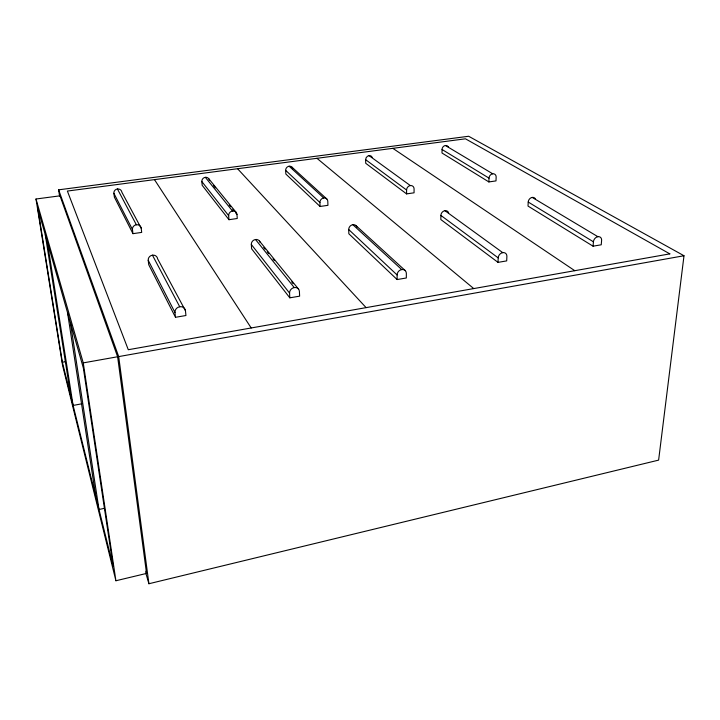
<?xml version="1.0" encoding="UTF-8"?>
<svg xmlns="http://www.w3.org/2000/svg" width="720" height="720" viewBox="0 0 720 720"><rect width="100%" height="100%" fill="white"/><g stroke="black" fill="none" stroke-linecap="round" stroke-linejoin="round"><path stroke-width="1.08" d="M406.584 193.896L406.584 190.017A4.104 3.537 -54 0 1 410.346 185.58A4.104 3.537 -54 0 1 414.081 188.937L414.063 192.807L406.584 193.896L365.715 163.287L365.652 159.696A3.753 3.33 -55.9 0 1 372.267 157.347M448.641 212.859A4.401 3.708 -52.8 0 0 444.258 210.861A4.401 3.708 -52.8 0 0 440.892 215.424L440.829 219.546L498.006 262.368L506.691 260.892L506.889 256.41A4.905 3.96 -51.3 0 0 502.74 252.639L444.951 210.69M448.083 146.61A3.699 3.15 -58.3 0 0 444.402 145.818A3.699 3.15 -58.3 0 0 442.053 149.49L441.999 153.018L488.88 181.935L495.999 180.9L496.152 177.102A4.041 3.339 -56.5 0 0 492.723 173.799L445.428 145.512M488.88 181.935L489.015 178.128A4.041 3.339 -56.5 0 1 492.723 173.799M498.006 262.368L498.195 257.877A4.905 3.96 -51.3 0 1 502.74 252.639M535.392 198.972A4.329 3.483 -55.4 0 0 531.252 197.703A4.329 3.483 -55.4 0 0 528.228 202.041L528.012 206.073L593.055 246.186L601.236 244.791L601.614 240.408A4.806 3.699 -53.9 0 0 597.888 236.691L532.224 197.415M593.055 246.186L593.415 241.794A4.806 3.699 -53.9 0 1 597.888 236.691M59.616 196.479L58.626 189.828L468.666 136.26L684 255.744L658.62 460.125L148.914 583.74L145.773 572.958M115.92 580.752L146.547 573.417L117.621 356.76L59.994 195.831L36 199.008L62.604 365.535L115.92 580.752L83.259 362.889L36 199.008M104.436 508.311L99 509.499L70.416 322.74M81.864 403.794L73.107 405.45L47.286 241.794M83.259 362.889L117.621 356.76M58.626 189.828L118.701 356.598L684 255.744M62.361 362.25L113.139 566.343L83.34 367.956L37.881 208.863L62.361 362.25L65.547 361.683M175.473 317.295L185.94 315.513L185.454 310.707L157.626 258.849A4.779 4.392 -22 0 0 152.433 255.177A4.779 4.392 -22 0 0 148.221 260.298L148.725 264.681L175.473 317.295L174.969 312.48L148.221 260.298M260.091 242.406A4.608 4.185 -38.2 0 0 255.105 239.58A4.608 4.185 -38.2 0 0 251.325 244.485L251.613 248.787L289.818 297.828L299.628 296.154L299.403 291.456A5.157 4.527 -38.5 0 0 294.255 287.568L255.492 239.499M356.895 226.998A4.491 3.942 -47.9 0 0 352.179 224.847A4.491 3.942 -47.9 0 0 348.732 229.554L348.831 233.757L397.116 279.549L406.332 277.983L406.341 273.393A5.013 4.239 -46.8 0 0 401.715 269.568L352.836 224.694M132.957 233.667L141.696 232.398L141.219 228.276L121.887 192.258A4.032 3.834 -12.7 0 0 117.423 188.973A4.032 3.834 -12.7 0 0 113.895 193.32L114.372 197.127L132.957 233.667L132.462 229.545L113.895 193.32M209.466 180.558A3.897 3.69 -37.5 0 0 205.335 177.327A3.897 3.69 -37.5 0 0 201.852 181.575L202.176 185.301L228.969 219.708L237.258 218.502L236.97 214.47L235.557 212.733M320.058 206.469L327.933 205.326L327.798 201.375A4.185 3.753 -48.9 0 0 323.712 197.973A4.185 3.753 -48.9 0 0 319.914 202.509L320.058 206.469L285.858 174.042L285.678 170.379A3.816 3.51 -50.7 0 1 288.81 166.275A3.816 3.51 -50.7 0 1 292.851 168.786M442.053 149.49L489.015 178.128M528.228 202.041L593.415 241.794M392.832 148.338L574.785 270.693M369.072 155.628L410.346 185.58M365.652 159.696L406.584 190.017M440.892 215.424L498.195 257.877M316.944 158.301L473.742 288.576M292.005 167.193L326.817 198.99M356.121 225.747L405.297 270.648M289.125 166.221L323.721 197.973M285.678 170.379L319.914 202.509M348.732 229.554L397.098 274.959L397.116 279.549M237.573 168.723L366.102 307.629M208.818 178.785L236.286 212.553M259.497 241.101L298.656 289.242M213.435 185.454L215.415 187.902M229.212 204.903L230.616 206.649M232.74 209.259L234.144 210.996M263.709 247.446L265.104 249.165M267.21 251.757L268.605 253.485M272.997 258.894L274.365 260.586M291.672 281.916L293.103 283.689M205.344 177.327L232.515 211.023A4.284 3.969 -38 0 1 236.97 214.47M201.852 181.575L228.663 215.667L228.969 219.708M251.325 244.485L289.566 293.121L289.818 297.828M154.476 179.631L251.199 327.969M117.423 188.973L136.359 224.775A4.437 4.149 -18.8 0 1 141.219 228.276M152.442 255.168L179.73 306.765A5.373 4.788 -25.3 0 1 185.454 310.707M145.917 571.266L146.547 573.417M45.27 234.747L70.821 396.252M67.527 312.615L95.805 496.647M118.701 356.598L148.914 583.74M132.462 229.545A4.437 4.149 -18.8 0 1 136.359 224.775M228.663 215.667A4.284 3.969 -38 0 1 232.515 211.023M174.969 312.48A5.373 4.788 -25.3 0 1 179.721 306.765M289.566 293.121A5.157 4.527 -38.5 0 1 294.255 287.568M397.098 274.959A5.013 4.239 -46.8 0 1 401.715 269.568M448.272 146.898A3.699 3.15 -58.3 0 1 448.506 147.438M669.834 253.872L128.286 349.722L67.383 191.061L465.453 138.807L669.834 253.872"/></g></svg>
